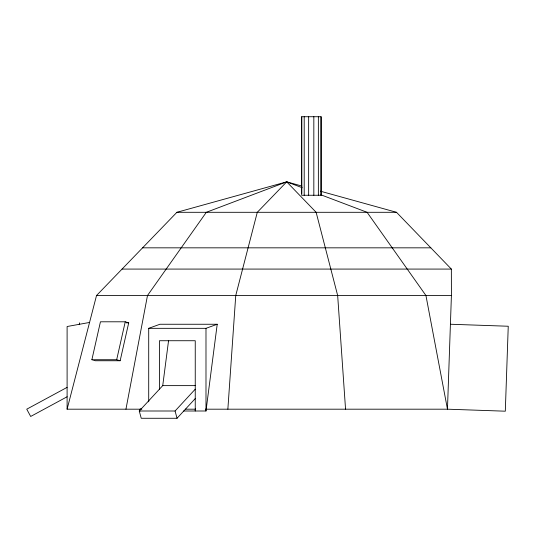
<?xml version="1.0" encoding="UTF-8"?>
<svg xmlns="http://www.w3.org/2000/svg" width="535" height="535" viewBox="0 0 535 535"><rect width="100%" height="100%" fill="white"/><g stroke="black" fill="none" stroke-linecap="round" stroke-linejoin="round"><path stroke-width="0.8" d="M320.371 191.182L396.509 212.301L451.353 269.078L451.413 295.514L447.467 409.188L205.306 409.188M227.863 409.188L235.748 295.514L257.288 212.301L286.707 181.84L301.934 186.066M195.248 398.582L177.038 418.276L141.24 418.276L139.274 411L162.734 385.628L168.545 340.728M195.563 408.593L195.248 411L195.248 340.728L159.45 340.728L159.45 389.179M183.592 411L205.988 411L217.217 324.257L159.938 324.257L148.71 328.329L148.71 401.818M125.946 409.188L147.486 295.514L206.329 212.301L286.707 181.84L302.315 187.758M79.227 324.444L79.588 322.832M91.88 359.721L100.44 321.796L125.237 321.796L128.708 322.832L120.148 360.75L95.344 360.75L91.88 359.721L116.677 359.721L120.148 360.75M116.677 359.721L125.237 321.796M141.822 409.188L67.102 409.188L96.527 295.514L176.904 212.301L286.707 181.84L316.132 212.301L337.665 295.514L345.55 409.188M140.585 408.8L139.461 410.017L139.856 411.468M139.274 411L175.072 411L195.248 389.179M67.102 387.367L26.75 409.188L30.682 416.464L67.102 396.769M148.71 328.329L205.988 328.329L217.217 324.257M89.552 322.451L67.102 326.517L67.102 409.188M302.308 195.262L321.107 195.262L321.107 116.724L301.68 116.724L301.68 195.262M176.904 212.301L396.509 212.301M142.584 247.832L430.829 247.832M122.06 269.078L451.353 269.078M96.527 295.514L451.413 295.514M126.227 322.832L128.708 322.832M162.734 385.628L195.201 385.628M185.257 409.188L195.282 409.188M450.416 324.243L508.25 326.243L505.308 411.194L447.467 409.188L425.934 295.514L367.09 212.301L321.047 194.854M175.072 411L177.038 418.276M321.027 116.724L321.027 195.262M318.365 116.724L318.365 195.262M313.831 116.724L313.831 195.262M308.648 116.724L308.648 195.262M304.201 116.724L304.201 195.262M301.76 116.724L301.76 193.596M205.988 328.329L205.988 411"/></g></svg>
